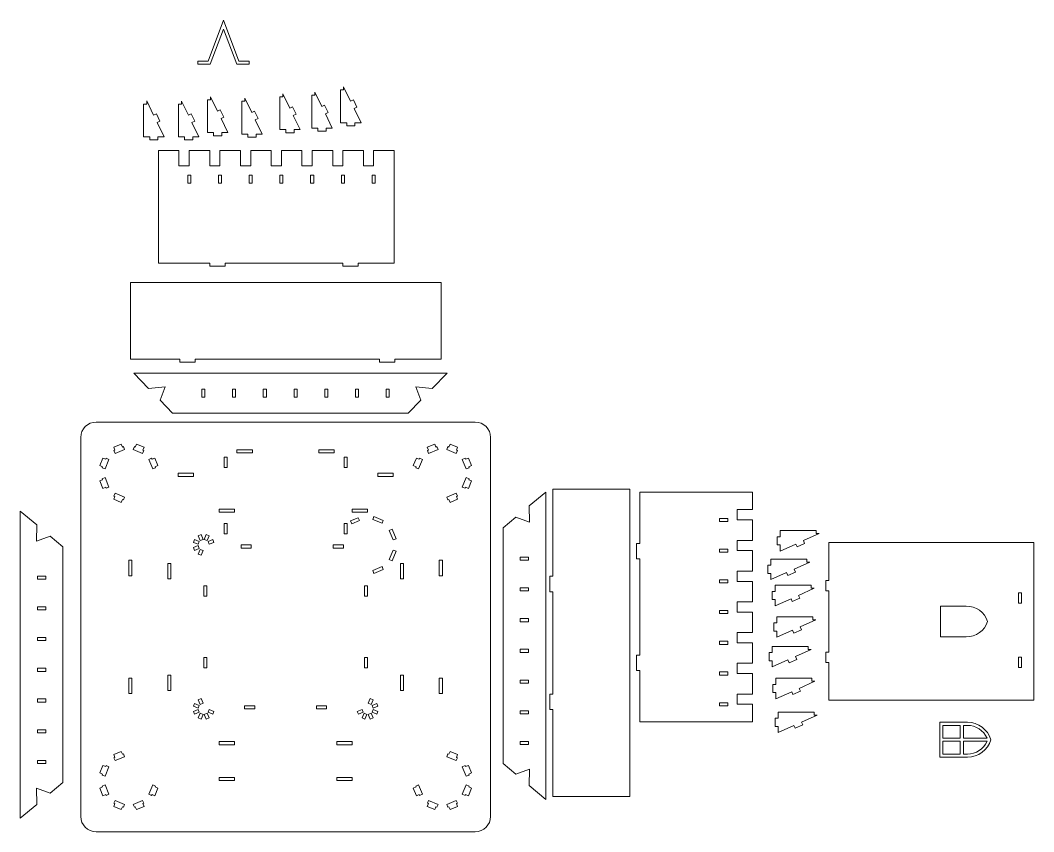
# Model space of a CAD drawing. Header units: millimetres. Extents: x -5563 to 1495, y -1833 to 2679.
# Drawn here: x -1103 to -114, y 401 to 1194 of the extents above; entities that cross this region are included whole.
import ezdxf

# ---------------------------------------------------------------- set-up
doc = ezdxf.new("R2010")
doc.units = ezdxf.units.MM

msp = doc.modelspace()

# ---------------------------------------------------------------- linework, layer by layer
at = {"color": 7, "linetype": 'Continuous', "lineweight": 15}
for p, q in [((-904.38, 1193.62), (-919.38, 1153.62)), ((-889.38, 1153.62), (-904.38, 1193.62)), ((-917.3, 1150.62), (-904.38, 1185.08)), ((-904.38, 1185.08), (-891.46, 1150.62)), ((-919.38, 1153.62), (-929.38, 1153.62)), ((-929.38, 1153.62), (-929.38, 1150.62)), ((-929.38, 1150.62), (-917.3, 1150.62)), ((-891.46, 1150.62), (-879.38, 1150.62)), ((-879.38, 1153.62), (-889.38, 1153.62)), ((-879.38, 1150.62), (-879.38, 1153.62)), ((-787.15, 1125.61), (-787.15, 1128.61)), ((-787.15, 1128.61), (-780.39, 1114.71)), ((-917.08, 1115.91), (-917.08, 1118.91)), ((-917.08, 1118.91), (-910.33, 1105)), ((-849.53, 1086.83), (-849.53, 1118.83)), ((-849.53, 1118.83), (-846.53, 1118.83)), ((-846.53, 1121.83), (-839.78, 1107.93)), ((-846.53, 1118.83), (-846.53, 1121.83)), ((-818.25, 1088.35), (-818.25, 1120.35)), ((-818.25, 1120.35), (-815.25, 1120.35)), ((-815.25, 1120.35), (-815.25, 1123.35)), ((-815.25, 1123.35), (-808.5, 1109.44)), ((-790.15, 1093.61), (-790.15, 1125.61)), ((-790.15, 1125.61), (-787.15, 1125.61)), ((-982.41, 1111.79), (-979.41, 1111.79)), ((-982.41, 1079.79), (-982.41, 1111.79)), ((-979.41, 1111.79), (-979.41, 1114.79)), ((-979.41, 1114.79), (-972.66, 1100.88)), ((-948.41, 1111.74), (-945.41, 1111.74)), ((-948.41, 1079.74), (-948.41, 1111.74)), ((-945.41, 1111.74), (-945.41, 1114.74)), ((-945.41, 1114.74), (-938.66, 1100.83)), ((-920.08, 1083.91), (-920.08, 1115.91)), ((-920.08, 1115.91), (-917.08, 1115.91)), ((-886.61, 1082.55), (-886.61, 1114.55)), ((-886.61, 1114.55), (-883.61, 1114.55)), ((-883.61, 1117.55), (-876.86, 1103.65)), ((-883.61, 1114.55), (-883.61, 1117.55)), ((-839.78, 1107.93), (-837.08, 1109.24)), ((-837.08, 1109.24), (-833.58, 1102.05)), ((-808.5, 1109.44), (-805.8, 1110.75)), ((-805.8, 1110.75), (-802.3, 1103.56)), ((-780.39, 1114.71), (-777.7, 1116.02)), ((-777.7, 1116.02), (-774.2, 1108.82)), ((-774.2, 1108.82), (-776.9, 1107.51)), ((-972.66, 1100.88), (-969.96, 1102.19)), ((-969.96, 1102.19), (-966.47, 1095)), ((-938.66, 1100.83), (-935.96, 1102.14)), ((-935.96, 1102.14), (-932.47, 1094.95)), ((-910.33, 1105), (-907.63, 1106.31)), ((-907.63, 1106.31), (-904.14, 1099.12)), ((-904.14, 1099.12), (-906.83, 1097.81)), ((-876.86, 1103.65), (-874.16, 1104.96)), ((-874.16, 1104.96), (-870.66, 1097.77)), ((-833.58, 1102.05), (-836.28, 1100.73)), ((-836.28, 1100.73), (-829.53, 1086.83)), ((-802.3, 1103.56), (-805, 1102.25)), ((-805, 1102.25), (-798.25, 1088.35)), ((-776.9, 1107.51), (-770.15, 1093.61)), ((-966.47, 1095), (-969.16, 1093.69)), ((-969.16, 1093.69), (-962.41, 1079.79)), ((-932.47, 1094.95), (-935.17, 1093.64)), ((-935.17, 1093.64), (-928.41, 1079.74)), ((-906.83, 1097.81), (-900.08, 1083.91)), ((-870.66, 1097.77), (-873.36, 1096.45)), ((-873.36, 1096.45), (-866.61, 1082.55)), ((-812.25, 1088.35), (-818.25, 1088.35)), ((-812.25, 1085.35), (-812.25, 1088.35)), ((-798.25, 1088.35), (-804.25, 1088.35)), ((-804.25, 1088.35), (-804.25, 1085.35)), ((-784.15, 1093.61), (-790.15, 1093.61)), ((-784.15, 1090.61), (-784.15, 1093.61)), ((-776.15, 1090.61), (-784.15, 1090.61)), ((-770.15, 1093.61), (-776.15, 1093.61)), ((-776.15, 1093.61), (-776.15, 1090.61)), ((-976.41, 1079.79), (-982.41, 1079.79)), ((-976.41, 1076.79), (-976.41, 1079.79)), ((-962.41, 1079.79), (-968.41, 1079.79)), ((-968.41, 1079.79), (-968.41, 1076.79)), ((-942.41, 1079.74), (-948.41, 1079.74)), ((-942.41, 1076.74), (-942.41, 1079.74)), ((-928.41, 1079.74), (-934.41, 1079.74)), ((-934.41, 1079.74), (-934.41, 1076.74)), ((-914.08, 1083.91), (-920.08, 1083.91)), ((-914.08, 1080.91), (-914.08, 1083.91)), ((-906.08, 1080.91), (-914.08, 1080.91)), ((-900.08, 1083.91), (-906.08, 1083.91)), ((-906.08, 1083.91), (-906.08, 1080.91)), ((-880.61, 1082.55), (-886.61, 1082.55)), ((-880.61, 1079.55), (-880.61, 1082.55)), ((-872.61, 1079.55), (-880.61, 1079.55)), ((-866.61, 1082.55), (-872.61, 1082.55)), ((-872.61, 1082.55), (-872.61, 1079.55)), ((-843.53, 1086.83), (-849.53, 1086.83)), ((-843.53, 1083.83), (-843.53, 1086.83)), ((-835.53, 1083.83), (-843.53, 1083.83)), ((-835.53, 1086.83), (-835.53, 1083.83)), ((-829.53, 1086.83), (-835.53, 1086.83)), ((-804.25, 1085.35), (-812.25, 1085.35)), ((-968.41, 1076.79), (-976.41, 1076.79)), ((-934.41, 1076.74), (-942.41, 1076.74)), ((-967.86, 1066.49), (-967.86, 956.49)), ((-967.86, 1066.49), (-947.86, 1066.49)), ((-947.86, 1066.49), (-947.86, 1051.49)), ((-937.86, 1051.49), (-937.86, 1066.49)), ((-937.86, 1066.49), (-917.86, 1066.49)), ((-917.86, 1066.49), (-917.86, 1051.49)), ((-907.86, 1051.49), (-907.86, 1066.49)), ((-907.86, 1066.49), (-887.86, 1066.49)), ((-887.86, 1066.49), (-887.86, 1051.49)), ((-877.86, 1051.49), (-877.86, 1066.49)), ((-877.86, 1066.49), (-857.86, 1066.49)), ((-857.86, 1066.49), (-857.86, 1051.49)), ((-847.86, 1051.49), (-847.86, 1066.49)), ((-847.86, 1066.49), (-827.86, 1066.49)), ((-827.86, 1066.49), (-827.86, 1051.49)), ((-817.86, 1051.49), (-817.86, 1066.49)), ((-817.86, 1066.49), (-797.86, 1066.49)), ((-797.86, 1066.49), (-797.86, 1051.49)), ((-787.86, 1051.49), (-787.86, 1066.49)), ((-787.86, 1066.49), (-767.86, 1066.49)), ((-767.86, 1066.49), (-767.86, 1051.49)), ((-757.86, 1051.49), (-757.86, 1066.49)), ((-757.86, 1066.49), (-737.86, 1066.49)), ((-737.86, 1066.49), (-737.86, 956.49)), ((-947.86, 1051.49), (-937.86, 1051.49)), ((-917.86, 1051.49), (-907.86, 1051.49)), ((-887.86, 1051.49), (-877.86, 1051.49)), ((-857.86, 1051.49), (-847.86, 1051.49)), ((-827.86, 1051.49), (-817.86, 1051.49)), ((-797.86, 1051.49), (-787.86, 1051.49)), ((-767.86, 1051.49), (-757.86, 1051.49)), ((-939.36, 1034.49), (-939.36, 1042.49)), ((-939.36, 1042.49), (-936.36, 1042.49)), ((-936.36, 1042.49), (-936.36, 1034.49)), ((-909.36, 1034.49), (-909.36, 1042.49)), ((-909.36, 1042.49), (-906.36, 1042.49)), ((-906.36, 1042.49), (-906.36, 1034.49)), ((-879.36, 1034.49), (-879.36, 1042.49)), ((-879.36, 1042.49), (-876.36, 1042.49)), ((-876.36, 1042.49), (-876.36, 1034.49)), ((-849.36, 1034.49), (-849.36, 1042.49)), ((-849.36, 1042.49), (-846.36, 1042.49)), ((-846.36, 1042.49), (-846.36, 1034.49)), ((-819.36, 1034.49), (-819.36, 1042.49)), ((-819.36, 1042.49), (-816.36, 1042.49)), ((-816.36, 1042.49), (-816.36, 1034.49)), ((-789.36, 1034.49), (-789.36, 1042.49)), ((-789.36, 1042.49), (-786.36, 1042.49)), ((-786.36, 1042.49), (-786.36, 1034.49)), ((-759.36, 1034.49), (-759.36, 1042.49)), ((-759.36, 1042.49), (-756.36, 1042.49)), ((-756.36, 1042.49), (-756.36, 1034.49)), ((-936.36, 1034.49), (-939.36, 1034.49)), ((-906.36, 1034.49), (-909.36, 1034.49)), ((-876.36, 1034.49), (-879.36, 1034.49)), ((-846.36, 1034.49), (-849.36, 1034.49)), ((-816.36, 1034.49), (-819.36, 1034.49)), ((-786.36, 1034.49), (-789.36, 1034.49)), ((-756.36, 1034.49), (-759.36, 1034.49)), ((-967.86, 956.49), (-917.86, 956.49)), ((-917.86, 956.49), (-917.86, 953.49)), ((-917.86, 953.49), (-902.86, 953.49)), ((-902.86, 953.49), (-902.86, 956.49)), ((-902.86, 956.49), (-787.86, 956.49)), ((-787.86, 956.49), (-787.86, 953.49)), ((-787.86, 953.49), (-772.86, 953.49)), ((-772.86, 956.49), (-737.86, 956.49)), ((-772.86, 953.49), (-772.86, 956.49)), ((-995.05, 937.7), (-995.05, 862.7)), ((-995.05, 937.7), (-692.05, 937.7)), ((-692.05, 862.7), (-692.05, 937.7)), ((-995.05, 862.7), (-947.05, 862.7)), ((-947.05, 862.7), (-947.05, 859.7)), ((-932.05, 862.7), (-752.05, 862.7)), ((-932.05, 859.7), (-932.05, 862.7)), ((-752.05, 862.7), (-752.05, 859.7)), ((-737.05, 862.7), (-692.05, 862.7)), ((-737.05, 859.7), (-737.05, 862.7)), ((-947.05, 859.7), (-932.05, 859.7)), ((-752.05, 859.7), (-737.05, 859.7)), ((-977.56, 834.08), (-992.08, 848.95)), ((-992.08, 848.95), (-686.08, 848.95)), ((-686.08, 848.95), (-700.61, 834.08)), ((-977.56, 834.08), (-961.5, 835.65)), ((-961.5, 835.65), (-966.36, 822.61)), ((-925.58, 825.5), (-925.58, 833.5)), ((-925.58, 833.5), (-922.58, 833.5)), ((-922.58, 833.5), (-922.58, 825.5)), ((-895.58, 825.5), (-895.58, 833.5)), ((-895.58, 833.5), (-892.58, 833.5)), ((-892.58, 833.5), (-892.58, 825.5)), ((-865.58, 825.5), (-865.58, 833.5)), ((-865.58, 833.5), (-862.58, 833.5)), ((-862.58, 833.5), (-862.58, 825.5)), ((-835.58, 825.5), (-835.58, 833.5)), ((-835.58, 833.5), (-832.58, 833.5)), ((-832.58, 833.5), (-832.58, 825.5)), ((-805.58, 825.5), (-805.58, 833.5)), ((-805.58, 833.5), (-802.58, 833.5)), ((-802.58, 833.5), (-802.58, 825.5)), ((-775.58, 825.5), (-775.58, 833.5)), ((-775.58, 833.5), (-772.58, 833.5)), ((-772.58, 833.5), (-772.58, 825.5)), ((-745.58, 825.5), (-745.58, 833.5)), ((-745.58, 833.5), (-742.58, 833.5)), ((-742.58, 833.5), (-742.58, 825.5)), ((-716.67, 835.65), (-700.61, 834.08)), ((-711.81, 822.61), (-716.67, 835.65)), ((-954.08, 810.04), (-966.36, 822.61)), ((-922.58, 825.5), (-925.58, 825.5)), ((-892.58, 825.5), (-895.58, 825.5)), ((-862.58, 825.5), (-865.58, 825.5)), ((-832.58, 825.5), (-835.58, 825.5)), ((-802.58, 825.5), (-805.58, 825.5)), ((-772.58, 825.5), (-775.58, 825.5)), ((-742.58, 825.5), (-745.58, 825.5)), ((-711.81, 822.61), (-724.08, 810.04)), ((-1028.77, 801.31), (-658.77, 801.31)), ((-724.08, 810.04), (-954.08, 810.04)), ((-1043.77, 416.31), (-1043.77, 786.31)), ((-643.77, 786.31), (-643.77, 416.31)), ((-1004.21, 779.72), (-1011.6, 776.66)), ((-1011.6, 776.66), (-1010.46, 773.89)), ((-1010.46, 773.89), (-1011.38, 773.51)), ((-1011.38, 773.51), (-1010.23, 770.74)), ((-1010.23, 770.74), (-1000.99, 774.56)), ((-1003.07, 776.95), (-1004.21, 779.72)), ((-1002.14, 777.34), (-1003.07, 776.95)), ((-1000.99, 774.56), (-1002.14, 777.34)), ((-991.41, 777.34), (-992.55, 774.56)), ((-992.55, 774.56), (-983.32, 770.74)), ((-990.48, 776.95), (-991.41, 777.34)), ((-989.33, 779.72), (-990.48, 776.95)), ((-981.94, 776.66), (-989.33, 779.72)), ((-983.32, 770.74), (-982.17, 773.51)), ((-983.09, 773.89), (-981.94, 776.66)), ((-982.17, 773.51), (-983.09, 773.89)), ((-876.27, 774.31), (-891.27, 774.31)), ((-891.27, 774.31), (-891.27, 771.31)), ((-876.27, 771.31), (-876.27, 774.31)), ((-796.27, 774.31), (-811.27, 774.31)), ((-811.27, 774.31), (-811.27, 771.31)), ((-796.27, 771.31), (-796.27, 774.31)), ((-698.21, 779.72), (-705.6, 776.66)), ((-705.6, 776.66), (-704.46, 773.89)), ((-704.46, 773.89), (-705.38, 773.51)), ((-705.38, 773.51), (-704.23, 770.74)), ((-704.23, 770.74), (-694.99, 774.56)), ((-697.07, 776.95), (-698.21, 779.72)), ((-696.14, 777.34), (-697.07, 776.95)), ((-694.99, 774.56), (-696.14, 777.34)), ((-685.41, 777.34), (-686.55, 774.56)), ((-686.55, 774.56), (-677.32, 770.74)), ((-684.48, 776.95), (-685.41, 777.34)), ((-683.33, 779.72), (-684.48, 776.95)), ((-675.94, 776.66), (-683.33, 779.72)), ((-677.32, 770.74), (-676.17, 773.51)), ((-677.09, 773.89), (-675.94, 776.66)), ((-676.17, 773.51), (-677.09, 773.89)), ((-1022.13, 766.14), (-1025.19, 758.75)), ((-1019.35, 764.99), (-1022.13, 766.14)), ((-1020.03, 755.53), (-1016.2, 764.77)), ((-1018.97, 765.92), (-1019.35, 764.99)), ((-1016.2, 764.77), (-1018.97, 765.92)), ((-974.58, 765.92), (-977.35, 764.77)), ((-977.35, 764.77), (-973.52, 755.53)), ((-974.19, 764.99), (-974.58, 765.92)), ((-971.42, 766.14), (-974.19, 764.99)), ((-968.36, 758.75), (-971.42, 766.14)), ((-903.77, 766.97), (-903.77, 756.97)), ((-900.77, 766.97), (-903.77, 766.97)), ((-900.77, 756.97), (-900.77, 766.97)), ((-891.27, 771.31), (-876.27, 771.31)), ((-811.27, 771.31), (-796.27, 771.31)), ((-783.77, 766.97), (-786.77, 766.97)), ((-786.77, 766.97), (-786.77, 756.97)), ((-783.77, 756.97), (-783.77, 766.97)), ((-716.13, 766.14), (-719.19, 758.75)), ((-713.35, 764.99), (-716.13, 766.14)), ((-714.03, 755.53), (-710.2, 764.77)), ((-712.97, 765.92), (-713.35, 764.99)), ((-710.2, 764.77), (-712.97, 765.92)), ((-668.58, 765.92), (-671.35, 764.77)), ((-671.35, 764.77), (-667.52, 755.53)), ((-668.19, 764.99), (-668.58, 765.92)), ((-665.42, 766.14), (-668.19, 764.99)), ((-662.36, 758.75), (-665.42, 766.14)), ((-1025.19, 758.75), (-1022.42, 757.6)), ((-1022.42, 757.6), (-1022.8, 756.68)), ((-1022.8, 756.68), (-1020.03, 755.53)), ((-973.52, 755.53), (-970.75, 756.68)), ((-971.13, 757.6), (-968.36, 758.75)), ((-970.75, 756.68), (-971.13, 757.6)), ((-903.77, 756.97), (-900.77, 756.97)), ((-786.77, 756.97), (-783.77, 756.97)), ((-719.19, 758.75), (-716.42, 757.6)), ((-716.42, 757.6), (-716.8, 756.68)), ((-716.8, 756.68), (-714.03, 755.53)), ((-667.52, 755.53), (-664.75, 756.68)), ((-665.13, 757.6), (-662.36, 758.75)), ((-664.75, 756.68), (-665.13, 757.6)), ((-1022.42, 745.02), (-1025.19, 743.87)), ((-1025.19, 743.87), (-1022.13, 736.48)), ((-1020.03, 747.09), (-1022.8, 745.94)), ((-1022.8, 745.94), (-1022.42, 745.02)), ((-1016.2, 737.85), (-1020.03, 747.09)), ((-933.77, 751.31), (-948.77, 751.31)), ((-948.77, 751.31), (-948.77, 748.31)), ((-948.77, 748.31), (-933.77, 748.31)), ((-933.77, 748.31), (-933.77, 751.31)), ((-753.77, 751.31), (-753.77, 748.31)), ((-738.77, 751.31), (-753.77, 751.31)), ((-753.77, 748.31), (-738.77, 748.31)), ((-738.77, 748.31), (-738.77, 751.31)), ((-667.52, 747.09), (-671.35, 737.85)), ((-664.75, 745.94), (-667.52, 747.09)), ((-665.42, 736.48), (-662.36, 743.87)), ((-665.13, 745.02), (-664.75, 745.94)), ((-662.36, 743.87), (-665.13, 745.02)), ((-1022.13, 736.48), (-1019.35, 737.63)), ((-1019.35, 737.63), (-1018.97, 736.71)), ((-1018.97, 736.71), (-1016.2, 737.85)), ((-671.35, 737.85), (-668.58, 736.71)), ((-668.58, 736.71), (-668.19, 737.63)), ((-668.19, 737.63), (-665.42, 736.48)), ((-589.91, 732.92), (-606.02, 719.37)), ((-589.91, 432.92), (-589.91, 732.92)), ((-507.97, 735.7), (-582.97, 735.7)), ((-582.97, 735.7), (-582.97, 650.7)), ((-507.97, 735.7), (-507.97, 435.7)), ((-498.18, 732.78), (-498.18, 682.78)), ((-388.18, 732.78), (-498.18, 732.78)), ((-388.18, 732.78), (-388.18, 715.78)), ((-1010.46, 728.73), (-1011.6, 725.96)), ((-1011.6, 725.96), (-1004.21, 722.9)), ((-1010.23, 731.89), (-1011.38, 729.11)), ((-1011.38, 729.11), (-1010.46, 728.73)), ((-1000.99, 728.06), (-1010.23, 731.89)), ((-1004.21, 722.9), (-1003.07, 725.67)), ((-1003.07, 725.67), (-1002.14, 725.29)), ((-1002.14, 725.29), (-1000.99, 728.06)), ((-677.32, 731.89), (-686.55, 728.06)), ((-686.55, 728.06), (-685.41, 725.29)), ((-685.41, 725.29), (-684.48, 725.67)), ((-684.48, 725.67), (-683.33, 722.9)), ((-683.33, 722.9), (-675.94, 725.96)), ((-676.17, 729.11), (-677.32, 731.89)), ((-677.09, 728.73), (-676.17, 729.11)), ((-675.94, 725.96), (-677.09, 728.73)), ((-1102.78, 414.42), (-1102.78, 714.42)), ((-1102.78, 714.42), (-1086.67, 700.87)), ((-893.77, 716.31), (-908.77, 716.31)), ((-908.77, 716.31), (-908.77, 713.31)), ((-908.77, 713.31), (-893.77, 713.31)), ((-893.77, 713.31), (-893.77, 716.31)), ((-778.77, 716.31), (-778.77, 713.31)), ((-763.77, 716.31), (-778.77, 716.31)), ((-778.77, 713.31), (-763.77, 713.31)), ((-763.77, 713.31), (-763.77, 716.31)), ((-605.8, 703.42), (-606.02, 719.37)), ((-403.18, 715.78), (-388.18, 715.78)), ((-403.18, 705.78), (-403.18, 715.78)), ((-772.97, 707.81), (-780.36, 704.75)), ((-780.36, 704.75), (-779.21, 701.98)), ((-779.21, 701.98), (-771.82, 705.04)), ((-771.82, 705.04), (-772.97, 707.81)), ((-757.68, 709.09), (-758.83, 706.32)), ((-758.83, 706.32), (-749.59, 702.5)), ((-748.44, 705.27), (-757.68, 709.09)), ((-749.59, 702.5), (-748.44, 705.27)), ((-619.04, 708.43), (-631.54, 697.92)), ((-619.04, 708.43), (-605.8, 703.42)), ((-412.18, 707.28), (-420.18, 707.28)), ((-420.18, 707.28), (-420.18, 704.28)), ((-420.18, 704.28), (-412.18, 704.28)), ((-412.18, 704.28), (-412.18, 707.28)), ((-388.18, 705.78), (-403.18, 705.78)), ((-388.18, 705.78), (-388.18, 685.78)), ((-1086.89, 684.92), (-1086.67, 700.87)), ((-903.77, 702.31), (-903.77, 692.31)), ((-900.77, 702.31), (-903.77, 702.31)), ((-900.77, 692.31), (-900.77, 702.31)), ((-783.77, 702.31), (-786.77, 702.31)), ((-786.77, 702.31), (-786.77, 692.31)), ((-783.77, 692.31), (-783.77, 702.31)), ((-739.82, 696.65), (-742.59, 695.5)), ((-742.59, 695.5), (-738.76, 686.26)), ((-735.99, 687.41), (-739.82, 696.65)), ((-631.54, 697.92), (-631.54, 467.92)), ((-361.08, 695.38), (-361.08, 689.38)), ((-326.08, 695.38), (-361.08, 695.38)), ((-326.08, 692.38), (-326.08, 695.38)), ((-1073.65, 689.92), (-1086.89, 684.92)), ((-1073.65, 689.92), (-1061.15, 679.42)), ((-932.7, 686.63), (-933.85, 683.86)), ((-933.85, 683.86), (-929.23, 681.95)), ((-928.08, 684.72), (-932.7, 686.63)), ((-929.23, 681.95), (-928.08, 684.72)), ((-926.32, 691.39), (-929.1, 690.24)), ((-929.1, 690.24), (-927.18, 685.62)), ((-927.18, 685.62), (-924.41, 686.77)), ((-924.41, 686.77), (-926.32, 691.39)), ((-921.22, 691.39), (-923.14, 686.77)), ((-923.14, 686.77), (-920.37, 685.62)), ((-918.45, 690.24), (-921.22, 691.39)), ((-920.37, 685.62), (-918.45, 690.24)), ((-914.85, 686.63), (-919.47, 684.72)), ((-919.47, 684.72), (-918.32, 681.95)), ((-918.32, 681.95), (-913.7, 683.86)), ((-913.7, 683.86), (-914.85, 686.63)), ((-903.77, 692.31), (-900.77, 692.31)), ((-786.77, 692.31), (-783.77, 692.31)), ((-738.76, 686.26), (-735.99, 687.41)), ((-501.18, 682.78), (-501.18, 667.78)), ((-498.18, 682.78), (-501.18, 682.78)), ((-403.18, 685.78), (-388.18, 685.78)), ((-403.18, 675.78), (-403.18, 685.78)), ((-364.08, 689.38), (-364.08, 681.38)), ((-361.08, 689.38), (-364.08, 689.38)), ((-344.51, 679.51), (-337.2, 682.77)), ((-338.43, 685.51), (-323.08, 692.38)), ((-337.2, 682.77), (-338.43, 685.51)), ((-323.08, 692.38), (-326.08, 692.38)), ((-113.61, 683.63), (-313.61, 683.63)), ((-313.61, 683.63), (-313.61, 646.63)), ((-113.61, 683.63), (-113.61, 529.63)), ((-1061.15, 679.42), (-1061.15, 449.42)), ((-929.23, 680.68), (-933.85, 678.76)), ((-933.85, 678.76), (-932.7, 675.99)), ((-932.7, 675.99), (-928.08, 677.9)), ((-928.08, 677.9), (-929.23, 680.68)), ((-927.18, 677), (-929.1, 672.39)), ((-924.41, 675.86), (-927.18, 677)), ((-926.32, 671.24), (-924.41, 675.86)), ((-877.27, 681.31), (-887.27, 681.31)), ((-887.27, 681.31), (-887.27, 678.31)), ((-887.27, 678.31), (-877.27, 678.31)), ((-877.27, 678.31), (-877.27, 681.31)), ((-787.27, 681.31), (-797.27, 681.31)), ((-797.27, 681.31), (-797.27, 678.31)), ((-797.27, 678.31), (-787.27, 678.31)), ((-787.27, 678.31), (-787.27, 681.31)), ((-738.76, 676.36), (-742.59, 667.13)), ((-739.82, 665.98), (-735.99, 675.22)), ((-735.99, 675.22), (-738.76, 676.36)), ((-412.18, 677.28), (-420.18, 677.28)), ((-420.18, 677.28), (-420.18, 674.28)), ((-420.18, 674.28), (-412.18, 674.28)), ((-412.18, 674.28), (-412.18, 677.28)), ((-388.18, 675.78), (-403.18, 675.78)), ((-388.18, 675.78), (-388.18, 655.78)), ((-364.08, 681.38), (-361.08, 681.38)), ((-361.08, 675.38), (-345.73, 682.24)), ((-361.08, 681.38), (-361.08, 675.38)), ((-345.73, 682.24), (-344.51, 679.51)), ((-996.77, 666.31), (-996.77, 651.31)), ((-993.77, 666.31), (-996.77, 666.31)), ((-993.77, 651.31), (-993.77, 666.31)), ((-958.77, 663.31), (-958.77, 648.31)), ((-955.77, 663.31), (-958.77, 663.31)), ((-955.77, 648.31), (-955.77, 663.31)), ((-929.1, 672.39), (-926.32, 671.24)), ((-742.59, 667.13), (-739.82, 665.98)), ((-728.77, 663.31), (-731.77, 663.31)), ((-731.77, 663.31), (-731.77, 648.31)), ((-728.77, 648.31), (-728.77, 663.31)), ((-690.77, 666.31), (-693.77, 666.31)), ((-693.77, 666.31), (-693.77, 651.31)), ((-690.77, 651.31), (-690.77, 666.31)), ((-606.72, 669.42), (-614.72, 669.42)), ((-614.72, 669.42), (-614.72, 666.42)), ((-614.72, 666.42), (-606.72, 666.42)), ((-606.72, 666.42), (-606.72, 669.42)), ((-501.18, 667.78), (-498.18, 667.78)), ((-498.18, 667.78), (-498.18, 573.78)), ((-335.15, 667.46), (-370.15, 667.46)), ((-370.15, 667.46), (-370.15, 661.46)), ((-347.5, 657.6), (-332.15, 664.46)), ((-335.15, 664.46), (-335.15, 667.46)), ((-332.15, 664.46), (-335.15, 664.46)), ((-749.59, 660.13), (-758.83, 656.3)), ((-758.83, 656.3), (-757.68, 653.53)), ((-757.68, 653.53), (-748.44, 657.36)), ((-748.44, 657.36), (-749.59, 660.13)), ((-403.18, 655.78), (-388.18, 655.78)), ((-403.18, 645.78), (-403.18, 655.78)), ((-370.15, 661.46), (-373.15, 661.46)), ((-373.15, 661.46), (-373.15, 653.46)), ((-373.15, 653.46), (-370.15, 653.46)), ((-370.15, 647.46), (-354.8, 654.33)), ((-370.15, 653.46), (-370.15, 647.46)), ((-354.8, 654.33), (-353.58, 651.59)), ((-353.58, 651.59), (-346.28, 654.86)), ((-346.28, 654.86), (-347.5, 657.6)), ((-1085.97, 650.92), (-1077.97, 650.92)), ((-1085.97, 647.92), (-1085.97, 650.92)), ((-1077.97, 647.92), (-1085.97, 647.92)), ((-1077.97, 650.92), (-1077.97, 647.92)), ((-996.77, 651.31), (-993.77, 651.31)), ((-958.77, 648.31), (-955.77, 648.31)), ((-731.77, 648.31), (-728.77, 648.31)), ((-693.77, 651.31), (-690.77, 651.31)), ((-585.97, 650.7), (-585.97, 635.7)), ((-582.97, 650.7), (-585.97, 650.7)), ((-412.18, 647.28), (-420.18, 647.28)), ((-420.18, 647.28), (-420.18, 644.28)), ((-420.18, 644.28), (-412.18, 644.28)), ((-412.18, 644.28), (-412.18, 647.28)), ((-388.18, 645.78), (-403.18, 645.78)), ((-388.18, 645.78), (-388.18, 625.78)), ((-316.61, 646.63), (-316.61, 636.63)), ((-313.61, 646.63), (-316.61, 646.63)), ((-920.77, 641.31), (-923.77, 641.31)), ((-923.77, 641.31), (-923.77, 631.31)), ((-920.77, 631.31), (-920.77, 641.31)), ((-766.77, 641.31), (-766.77, 631.31)), ((-763.77, 641.31), (-766.77, 641.31)), ((-763.77, 631.31), (-763.77, 641.31)), ((-606.72, 639.42), (-614.72, 639.42)), ((-614.72, 639.42), (-614.72, 636.42)), ((-614.72, 636.42), (-606.72, 636.42)), ((-606.72, 636.42), (-606.72, 639.42)), ((-585.97, 635.7), (-582.97, 635.7)), ((-582.97, 635.7), (-582.97, 535.7)), ((-368.83, 635.98), (-368.83, 627.98)), ((-365.83, 635.98), (-368.83, 635.98)), ((-365.83, 641.98), (-365.83, 635.98)), ((-330.83, 641.98), (-365.83, 641.98)), ((-343.18, 632.11), (-327.83, 638.98)), ((-330.83, 638.98), (-330.83, 641.98)), ((-327.83, 638.98), (-330.83, 638.98)), ((-316.61, 636.63), (-313.61, 636.63)), ((-313.61, 636.63), (-313.61, 576.63)), ((-128.61, 624.63), (-128.61, 634.63)), ((-125.61, 634.63), (-128.61, 634.63)), ((-125.61, 624.63), (-125.61, 634.63)), ((-923.77, 631.31), (-920.77, 631.31)), ((-766.77, 631.31), (-763.77, 631.31)), ((-403.18, 625.78), (-388.18, 625.78)), ((-403.18, 615.78), (-403.18, 625.78)), ((-368.83, 627.98), (-365.83, 627.98)), ((-365.83, 621.98), (-350.49, 628.84)), ((-365.83, 627.98), (-365.83, 621.98)), ((-350.49, 628.84), (-349.26, 626.1)), ((-349.26, 626.1), (-341.96, 629.37)), ((-341.96, 629.37), (-343.18, 632.11)), ((-125.61, 624.63), (-128.61, 624.63)), ((-1085.97, 620.92), (-1077.97, 620.92)), ((-1085.97, 617.92), (-1085.97, 620.92)), ((-1077.97, 617.92), (-1085.97, 617.92)), ((-1077.97, 620.92), (-1077.97, 617.92)), ((-412.18, 617.28), (-420.18, 617.28)), ((-420.18, 617.28), (-420.18, 614.28)), ((-420.18, 614.28), (-412.18, 614.28)), ((-412.18, 614.28), (-412.18, 617.28)), ((-388.18, 615.78), (-403.18, 615.78)), ((-388.18, 615.78), (-388.18, 595.78)), ((-204.47, 621.63), (-179.47, 621.63)), ((-204.47, 591.63), (-204.47, 621.63)), ((-606.72, 609.42), (-614.72, 609.42)), ((-614.72, 609.42), (-614.72, 606.42)), ((-614.72, 606.42), (-606.72, 606.42)), ((-606.72, 606.42), (-606.72, 609.42)), ((-367.25, 605.17), (-367.25, 597.17)), ((-364.25, 605.17), (-367.25, 605.17)), ((-329.25, 611.17), (-364.25, 611.17)), ((-364.25, 611.17), (-364.25, 605.17)), ((-341.6, 601.3), (-326.25, 608.17)), ((-329.25, 608.17), (-329.25, 611.17)), ((-326.25, 608.17), (-329.25, 608.17)), ((-403.18, 595.78), (-388.18, 595.78)), ((-403.18, 585.78), (-403.18, 595.78)), ((-367.25, 597.17), (-364.25, 597.17)), ((-364.25, 591.17), (-348.9, 598.03)), ((-364.25, 597.17), (-364.25, 591.17)), ((-348.9, 598.03), (-347.68, 595.3)), ((-347.68, 595.3), (-340.38, 598.56)), ((-340.38, 598.56), (-341.6, 601.3)), ((-1085.97, 590.92), (-1077.97, 590.92)), ((-1085.97, 587.92), (-1085.97, 590.92)), ((-1077.97, 587.92), (-1085.97, 587.92)), ((-1077.97, 590.92), (-1077.97, 587.92)), ((-412.18, 587.28), (-420.18, 587.28)), ((-420.18, 587.28), (-420.18, 584.28)), ((-420.18, 584.28), (-412.18, 584.28)), ((-412.18, 584.28), (-412.18, 587.28)), ((-388.18, 585.78), (-403.18, 585.78)), ((-388.18, 585.78), (-388.18, 565.78)), ((-179.47, 591.63), (-204.47, 591.63)), ((-606.72, 579.42), (-614.72, 579.42)), ((-614.72, 579.42), (-614.72, 576.42)), ((-614.72, 576.42), (-606.72, 576.42)), ((-606.72, 576.42), (-606.72, 579.42)), ((-501.18, 573.78), (-501.18, 558.78)), ((-498.18, 573.78), (-501.18, 573.78)), ((-371.85, 576.17), (-371.85, 568.17)), ((-368.85, 576.17), (-371.85, 576.17)), ((-368.85, 582.17), (-368.85, 576.17)), ((-333.85, 582.17), (-368.85, 582.17)), ((-346.2, 572.3), (-330.85, 579.17)), ((-333.85, 579.17), (-333.85, 582.17)), ((-330.85, 579.17), (-333.85, 579.17)), ((-316.61, 576.63), (-316.61, 566.63)), ((-313.61, 576.63), (-316.61, 576.63)), ((-923.77, 571.31), (-923.77, 561.31)), ((-920.77, 571.31), (-923.77, 571.31)), ((-920.77, 561.31), (-920.77, 571.31)), ((-766.77, 571.31), (-766.77, 561.31)), ((-763.77, 571.31), (-766.77, 571.31)), ((-763.77, 561.31), (-763.77, 571.31)), ((-403.18, 565.78), (-388.18, 565.78)), ((-403.18, 555.78), (-403.18, 565.78)), ((-371.85, 568.17), (-368.85, 568.17)), ((-368.85, 562.17), (-353.5, 569.04)), ((-368.85, 568.17), (-368.85, 562.17)), ((-353.5, 569.04), (-352.28, 566.3)), ((-352.28, 566.3), (-344.97, 569.56)), ((-344.97, 569.56), (-346.2, 572.3)), ((-316.61, 566.63), (-313.61, 566.63)), ((-313.61, 566.63), (-313.61, 529.63)), ((-128.61, 561.63), (-128.61, 571.63)), ((-125.61, 571.63), (-128.61, 571.63)), ((-125.61, 561.63), (-125.61, 571.63)), ((-1085.97, 560.92), (-1077.97, 560.92)), ((-1085.97, 557.92), (-1085.97, 560.92)), ((-1077.97, 557.92), (-1085.97, 557.92)), ((-1077.97, 560.92), (-1077.97, 557.92)), ((-958.77, 554.31), (-958.77, 539.31)), ((-955.77, 554.31), (-958.77, 554.31)), ((-955.77, 539.31), (-955.77, 554.31)), ((-923.77, 561.31), (-920.77, 561.31)), ((-766.77, 561.31), (-763.77, 561.31)), ((-728.77, 554.31), (-731.77, 554.31)), ((-731.77, 554.31), (-731.77, 539.31)), ((-728.77, 539.31), (-728.77, 554.31)), ((-501.18, 558.78), (-498.18, 558.78)), ((-498.18, 558.78), (-498.18, 508.78)), ((-412.18, 557.28), (-420.18, 557.28)), ((-420.18, 557.28), (-420.18, 554.28)), ((-420.18, 554.28), (-412.18, 554.28)), ((-412.18, 554.28), (-412.18, 557.28)), ((-388.18, 555.78), (-403.18, 555.78)), ((-388.18, 555.78), (-388.18, 535.78)), ((-125.61, 561.63), (-128.61, 561.63)), ((-996.77, 551.31), (-996.77, 536.31)), ((-993.77, 551.31), (-996.77, 551.31)), ((-993.77, 536.31), (-993.77, 551.31)), ((-690.77, 551.31), (-693.77, 551.31)), ((-693.77, 551.31), (-693.77, 536.31)), ((-690.77, 536.31), (-690.77, 551.31)), ((-606.72, 549.42), (-614.72, 549.42)), ((-614.72, 549.42), (-614.72, 546.42)), ((-614.72, 546.42), (-606.72, 546.42)), ((-606.72, 546.42), (-606.72, 549.42)), ((-365.22, 545.18), (-368.22, 545.18)), ((-368.22, 545.18), (-368.22, 537.18)), ((-365.22, 551.18), (-365.22, 545.18)), ((-330.22, 551.18), (-365.22, 551.18)), ((-342.57, 541.31), (-327.22, 548.18)), ((-330.22, 548.18), (-330.22, 551.18)), ((-327.22, 548.18), (-330.22, 548.18)), ((-996.77, 536.31), (-993.77, 536.31)), ((-958.77, 539.31), (-955.77, 539.31)), ((-731.77, 539.31), (-728.77, 539.31)), ((-693.77, 536.31), (-690.77, 536.31)), ((-585.97, 535.7), (-585.97, 520.7)), ((-582.97, 535.7), (-585.97, 535.7)), ((-403.18, 535.78), (-388.18, 535.78)), ((-403.18, 525.78), (-403.18, 535.78)), ((-368.22, 537.18), (-365.22, 537.18)), ((-365.22, 531.18), (-349.87, 538.04)), ((-365.22, 537.18), (-365.22, 531.18)), ((-349.87, 538.04), (-348.65, 535.3)), ((-348.65, 535.3), (-341.34, 538.57)), ((-341.34, 538.57), (-342.57, 541.31)), ((-1085.97, 530.92), (-1077.97, 530.92)), ((-1085.97, 527.92), (-1085.97, 530.92)), ((-1077.97, 527.92), (-1085.97, 527.92)), ((-1077.97, 530.92), (-1077.97, 527.92)), ((-932.7, 526.63), (-933.85, 523.86)), ((-928.08, 524.72), (-932.7, 526.63)), ((-929.23, 521.95), (-928.08, 524.72)), ((-926.32, 531.39), (-929.1, 530.24)), ((-929.1, 530.24), (-927.18, 525.62)), ((-927.18, 525.62), (-924.41, 526.77)), ((-924.41, 526.77), (-926.32, 531.39)), ((-873.77, 524.31), (-883.77, 524.31)), ((-883.77, 524.31), (-883.77, 521.31)), ((-873.77, 521.31), (-873.77, 524.31)), ((-803.77, 524.31), (-813.77, 524.31)), ((-813.77, 524.31), (-813.77, 521.31)), ((-803.77, 521.31), (-803.77, 524.31)), ((-761.22, 531.39), (-763.14, 526.77)), ((-763.14, 526.77), (-760.37, 525.62)), ((-758.45, 530.24), (-761.22, 531.39)), ((-760.37, 525.62), (-758.45, 530.24)), ((-754.85, 526.63), (-759.47, 524.72)), ((-759.47, 524.72), (-758.32, 521.95)), ((-753.7, 523.86), (-754.85, 526.63)), ((-412.18, 527.28), (-420.18, 527.28)), ((-420.18, 527.28), (-420.18, 524.28)), ((-420.18, 524.28), (-412.18, 524.28)), ((-412.18, 524.28), (-412.18, 527.28)), ((-388.18, 525.78), (-403.18, 525.78)), ((-388.18, 525.78), (-388.18, 508.78)), ((-113.61, 529.63), (-313.61, 529.63)), ((-933.85, 523.86), (-929.23, 521.95)), ((-929.23, 520.68), (-933.85, 518.76)), ((-933.85, 518.76), (-932.7, 515.99)), ((-932.7, 515.99), (-928.08, 517.9)), ((-928.08, 517.9), (-929.23, 520.68)), ((-927.18, 517), (-929.1, 512.39)), ((-924.41, 515.86), (-927.18, 517)), ((-926.32, 511.24), (-924.41, 515.86)), ((-920.37, 517), (-923.14, 515.86)), ((-923.14, 515.86), (-921.22, 511.24)), ((-918.45, 512.39), (-920.37, 517)), ((-918.32, 520.68), (-919.47, 517.9)), ((-919.47, 517.9), (-914.85, 515.99)), ((-913.7, 518.76), (-918.32, 520.68)), ((-914.85, 515.99), (-913.7, 518.76)), ((-883.77, 521.31), (-873.77, 521.31)), ((-813.77, 521.31), (-803.77, 521.31)), ((-769.23, 520.68), (-773.85, 518.76)), ((-773.85, 518.76), (-772.7, 515.99)), ((-772.7, 515.99), (-768.08, 517.9)), ((-768.08, 517.9), (-769.23, 520.68)), ((-767.18, 517), (-769.1, 512.39)), ((-764.41, 515.86), (-767.18, 517)), ((-766.32, 511.24), (-764.41, 515.86)), ((-760.37, 517), (-763.14, 515.86)), ((-763.14, 515.86), (-761.22, 511.24)), ((-758.45, 512.39), (-760.37, 517)), ((-758.32, 520.68), (-759.47, 517.9)), ((-759.47, 517.9), (-754.85, 515.99)), ((-758.32, 521.95), (-753.7, 523.86)), ((-753.7, 518.76), (-758.32, 520.68)), ((-754.85, 515.99), (-753.7, 518.76)), ((-606.72, 519.42), (-614.72, 519.42)), ((-614.72, 519.42), (-614.72, 516.42)), ((-614.72, 516.42), (-606.72, 516.42)), ((-606.72, 516.42), (-606.72, 519.42)), ((-585.97, 520.7), (-582.97, 520.7)), ((-582.97, 520.7), (-582.97, 435.7)), ((-362.98, 518.18), (-362.98, 512.18)), ((-327.98, 518.18), (-362.98, 518.18)), ((-340.33, 508.31), (-324.98, 515.18)), ((-327.98, 515.18), (-327.98, 518.18)), ((-324.98, 515.18), (-327.98, 515.18)), ((-929.1, 512.39), (-926.32, 511.24)), ((-921.22, 511.24), (-918.45, 512.39)), ((-769.1, 512.39), (-766.32, 511.24)), ((-761.22, 511.24), (-758.45, 512.39)), ((-388.18, 508.78), (-498.18, 508.78)), ((-362.98, 512.18), (-365.98, 512.18)), ((-365.98, 512.18), (-365.98, 504.18)), ((-362.98, 498.18), (-347.63, 505.05)), ((-347.63, 505.05), (-346.41, 502.31)), ((-346.41, 502.31), (-339.11, 505.57)), ((-339.11, 505.57), (-340.33, 508.31)), ((-205.3, 474.14), (-205.3, 508.14)), ((-205.3, 508.14), (-178.3, 508.14)), ((-202.3, 505.14), (-185.3, 505.14)), ((-202.3, 492.64), (-202.3, 505.14)), ((-185.3, 492.64), (-185.3, 505.14)), ((-182.3, 505.14), (-178.3, 505.14)), ((-182.3, 505.14), (-182.3, 492.64)), ((-1085.97, 500.92), (-1077.97, 500.92)), ((-1085.97, 497.92), (-1085.97, 500.92)), ((-1077.97, 497.92), (-1085.97, 497.92)), ((-1077.97, 500.92), (-1077.97, 497.92)), ((-365.98, 504.18), (-362.98, 504.18)), ((-362.98, 504.18), (-362.98, 498.18)), ((-908.77, 489.31), (-908.77, 486.31)), ((-893.77, 489.31), (-908.77, 489.31)), ((-908.77, 486.31), (-893.77, 486.31)), ((-893.77, 486.31), (-893.77, 489.31)), ((-778.77, 489.31), (-793.77, 489.31)), ((-793.77, 489.31), (-793.77, 486.31)), ((-793.77, 486.31), (-778.77, 486.31)), ((-778.77, 486.31), (-778.77, 489.31)), ((-606.72, 489.42), (-614.72, 489.42)), ((-614.72, 489.42), (-614.72, 486.42)), ((-614.72, 486.42), (-606.72, 486.42)), ((-606.72, 486.42), (-606.72, 489.42)), ((-185.3, 492.64), (-202.3, 492.64)), ((-185.3, 489.64), (-202.3, 489.64)), ((-202.3, 477.14), (-202.3, 489.64)), ((-185.3, 477.14), (-185.3, 489.64)), ((-159.1, 492.64), (-182.3, 492.64)), ((-182.3, 489.64), (-182.3, 477.14)), ((-159.1, 489.64), (-182.3, 489.64)), ((-1004.21, 479.72), (-1011.6, 476.66)), ((-1011.6, 476.66), (-1010.46, 473.89)), ((-1003.07, 476.95), (-1004.21, 479.72)), ((-1002.14, 477.34), (-1003.07, 476.95)), ((-1000.99, 474.56), (-1002.14, 477.34)), ((-685.41, 477.34), (-686.55, 474.56)), ((-684.48, 476.95), (-685.41, 477.34)), ((-683.33, 479.72), (-684.48, 476.95)), ((-675.94, 476.66), (-683.33, 479.72)), ((-677.09, 473.89), (-675.94, 476.66)), ((-185.3, 477.14), (-202.3, 477.14)), ((-178.3, 477.14), (-182.3, 477.14)), ((-1085.97, 470.92), (-1077.97, 470.92)), ((-1085.97, 467.92), (-1085.97, 470.92)), ((-1077.97, 467.92), (-1085.97, 467.92)), ((-1077.97, 470.92), (-1077.97, 467.92)), ((-1022.13, 466.14), (-1025.19, 458.75)), ((-1019.35, 464.99), (-1022.13, 466.14)), ((-1018.97, 465.92), (-1019.35, 464.99)), ((-1016.2, 464.77), (-1018.97, 465.92)), ((-1010.46, 473.89), (-1011.38, 473.51)), ((-1011.38, 473.51), (-1010.23, 470.74)), ((-1010.23, 470.74), (-1000.99, 474.56)), ((-686.55, 474.56), (-677.32, 470.74)), ((-677.32, 470.74), (-676.17, 473.51)), ((-676.17, 473.51), (-677.09, 473.89)), ((-668.58, 465.92), (-671.35, 464.77)), ((-668.19, 464.99), (-668.58, 465.92)), ((-665.42, 466.14), (-668.19, 464.99)), ((-662.36, 458.75), (-665.42, 466.14)), ((-631.54, 467.92), (-619.04, 457.41)), ((-178.3, 474.14), (-205.3, 474.14)), ((-1025.19, 458.75), (-1022.42, 457.6)), ((-1022.42, 457.6), (-1022.8, 456.68)), ((-1022.8, 456.68), (-1020.03, 455.53)), ((-1020.03, 455.53), (-1016.2, 464.77)), ((-671.35, 464.77), (-667.52, 455.53)), ((-667.52, 455.53), (-664.75, 456.68)), ((-665.13, 457.6), (-662.36, 458.75)), ((-664.75, 456.68), (-665.13, 457.6)), ((-605.8, 462.42), (-619.04, 457.41)), ((-606.02, 446.47), (-605.8, 462.42)), ((-1061.15, 449.42), (-1073.65, 438.91)), ((-1020.03, 447.09), (-1022.8, 445.94)), ((-1022.8, 445.94), (-1022.42, 445.02)), ((-1016.2, 437.85), (-1020.03, 447.09)), ((-973.52, 447.09), (-977.35, 437.85)), ((-970.75, 445.94), (-973.52, 447.09)), ((-971.13, 445.02), (-970.75, 445.94)), ((-893.77, 454.31), (-908.77, 454.31)), ((-908.77, 454.31), (-908.77, 451.31)), ((-908.77, 451.31), (-893.77, 451.31)), ((-893.77, 451.31), (-893.77, 454.31)), ((-793.77, 454.31), (-793.77, 451.31)), ((-778.77, 454.31), (-793.77, 454.31)), ((-793.77, 451.31), (-778.77, 451.31)), ((-778.77, 451.31), (-778.77, 454.31)), ((-714.03, 447.09), (-716.8, 445.94)), ((-716.8, 445.94), (-716.42, 445.02)), ((-710.2, 437.85), (-714.03, 447.09)), ((-667.52, 447.09), (-671.35, 437.85)), ((-664.75, 445.94), (-667.52, 447.09)), ((-665.13, 445.02), (-664.75, 445.94)), ((-606.02, 446.47), (-589.91, 432.92)), ((-1086.89, 443.92), (-1073.65, 438.91)), ((-1086.67, 427.96), (-1086.89, 443.92)), ((-1022.42, 445.02), (-1025.19, 443.87)), ((-1025.19, 443.87), (-1022.13, 436.48)), ((-1022.13, 436.48), (-1019.35, 437.63)), ((-1019.35, 437.63), (-1018.97, 436.71)), ((-1018.97, 436.71), (-1016.2, 437.85)), ((-977.35, 437.85), (-974.58, 436.71)), ((-974.58, 436.71), (-974.19, 437.63)), ((-974.19, 437.63), (-971.42, 436.48)), ((-971.42, 436.48), (-968.36, 443.87)), ((-968.36, 443.87), (-971.13, 445.02)), ((-716.42, 445.02), (-719.19, 443.87)), ((-719.19, 443.87), (-716.13, 436.48)), ((-716.13, 436.48), (-713.35, 437.63)), ((-713.35, 437.63), (-712.97, 436.71)), ((-712.97, 436.71), (-710.2, 437.85)), ((-671.35, 437.85), (-668.58, 436.71)), ((-668.58, 436.71), (-668.19, 437.63)), ((-668.19, 437.63), (-665.42, 436.48)), ((-665.42, 436.48), (-662.36, 443.87)), ((-662.36, 443.87), (-665.13, 445.02)), ((-507.97, 435.7), (-582.97, 435.7)), ((-1086.67, 427.96), (-1102.78, 414.42)), ((-1010.46, 428.73), (-1011.6, 425.96)), ((-1011.6, 425.96), (-1004.21, 422.9)), ((-1010.23, 431.89), (-1011.38, 429.11)), ((-1011.38, 429.11), (-1010.46, 428.73)), ((-1000.99, 428.06), (-1010.23, 431.89)), ((-1004.21, 422.9), (-1003.07, 425.67)), ((-1003.07, 425.67), (-1002.14, 425.29)), ((-1002.14, 425.29), (-1000.99, 428.06)), ((-983.32, 431.89), (-992.55, 428.06)), ((-992.55, 428.06), (-991.41, 425.29)), ((-991.41, 425.29), (-990.48, 425.67)), ((-990.48, 425.67), (-989.33, 422.9)), ((-989.33, 422.9), (-981.94, 425.96)), ((-982.17, 429.11), (-983.32, 431.89)), ((-983.09, 428.73), (-982.17, 429.11)), ((-981.94, 425.96), (-983.09, 428.73)), ((-704.46, 428.73), (-705.6, 425.96)), ((-705.6, 425.96), (-698.21, 422.9)), ((-704.23, 431.89), (-705.38, 429.11)), ((-705.38, 429.11), (-704.46, 428.73)), ((-694.99, 428.06), (-704.23, 431.89)), ((-698.21, 422.9), (-697.07, 425.67)), ((-697.07, 425.67), (-696.14, 425.29)), ((-696.14, 425.29), (-694.99, 428.06)), ((-677.32, 431.89), (-686.55, 428.06)), ((-686.55, 428.06), (-685.41, 425.29)), ((-685.41, 425.29), (-684.48, 425.67)), ((-684.48, 425.67), (-683.33, 422.9)), ((-683.33, 422.9), (-675.94, 425.96)), ((-676.17, 429.11), (-677.32, 431.89)), ((-677.09, 428.73), (-676.17, 429.11)), ((-675.94, 425.96), (-677.09, 428.73)), ((-658.77, 401.31), (-1028.77, 401.31))]:
    msp.add_line(p, q, dxfattribs=at)
for centre, radius, start, end in [((-1028.77, 786.31), 15, 90, 180), ((-658.77, 786.31), 15, 0, 90), ((-179.47, 599.63), 22, 18.553, 90), ((-179.47, 613.63), 22, 270, 341.447), ((-178.3, 484.14), 24, 16.95776, 90), ((-178.3, 484.14), 21, 23.87621, 90), ((-178.3, 498.14), 24, 270, 343.04224), ((-178.3, 498.14), 21, 270, 336.12379), ((-1028.77, 416.31), 15, 180, 270), ((-658.77, 416.31), 15, 270, 0)]:
    msp.add_arc(centre, radius, start, end, dxfattribs=at)

doc.saveas('drawing.dxf')
